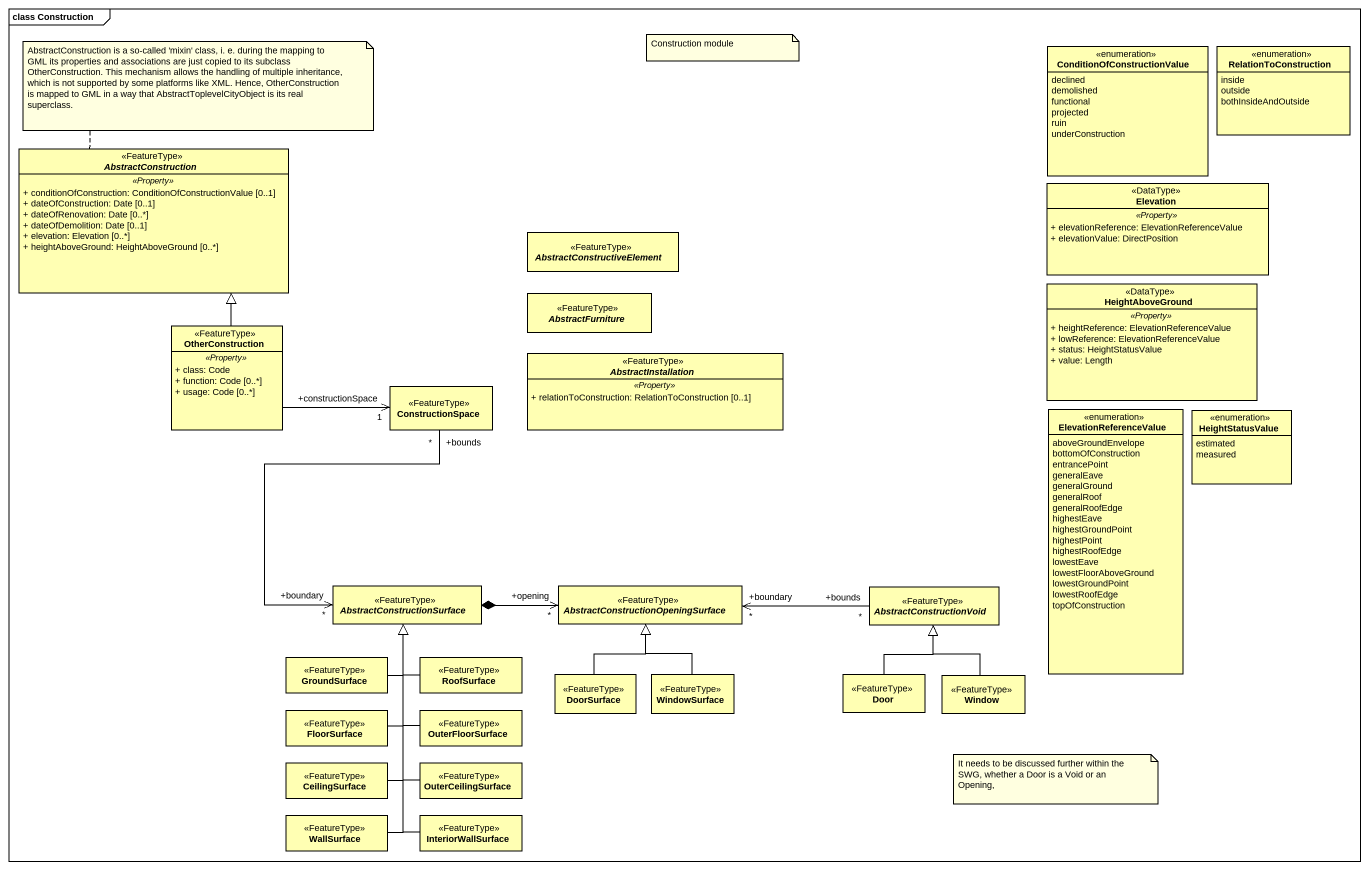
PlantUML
@startuml
mainframe class Construction
hide circle
hide empty members
skinparam classAttributeIconSize 0
enum ConditionOfConstructionValue #FFFFB3 {
  declined
  demolished
  functional
  projected
  ruin
  underConstruction
}
enum RelationToConstruction #FFFFB3 {
  inside
  outside
  bothInsideAndOutside
}
abstract class AbstractConstruction <<FeatureType>> #FFFFB3 {
  .. <<Property>> ..
  + conditionOfConstruction: ConditionOfConstructionValue [0..1]
  + dateOfConstruction: Date [0..1]
  + dateOfRenovation: Date [0..*]
  + dateOfDemolition: Date [0..1]
  + elevation: Elevation [0..*]
  + heightAboveGround: HeightAboveGround [0..*]
}
class Elevation <<DataType>> #FFFFB3 {
  .. <<Property>> ..
  + elevationReference: ElevationReferenceValue
  + elevationValue: DirectPosition
}
abstract class AbstractConstructiveElement <<FeatureType>> #FFFFB3
class HeightAboveGround <<DataType>> #FFFFB3 {
  .. <<Property>> ..
  + heightReference: ElevationReferenceValue
  + lowReference: ElevationReferenceValue
  + status: HeightStatusValue
  + value: Length
}
class OtherConstruction <<FeatureType>> #FFFFB3 {
  .. <<Property>> ..
  + class: Code
  + function: Code [0..*]
  + usage: Code [0..*]
}
abstract class AbstractFurniture <<FeatureType>> #FFFFB3
abstract class AbstractInstallation <<FeatureType>> #FFFFB3 {
  .. <<Property>> ..
  + relationToConstruction: RelationToConstruction [0..1]
}
class ConstructionSpace <<FeatureType>> #FFFFB3
enum ElevationReferenceValue #FFFFB3 {
  aboveGroundEnvelope
  bottomOfConstruction
  entrancePoint
  generalEave
  generalGround
  generalRoof
  generalRoofEdge
  highestEave
  highestGroundPoint
  highestPoint
  highestRoofEdge
  lowestEave
  lowestFloorAboveGround
  lowestGroundPoint
  lowestRoofEdge
  topOfConstruction
}
enum HeightStatusValue #FFFFB3 {
  estimated
  measured
}
abstract class AbstractConstructionSurface <<FeatureType>> #FFFFB3
abstract class "AbstractConstructionOpeningSurface" as AbstractConstructionOpeningS <<FeatureType>> #FFFFB3
abstract class AbstractConstructionVoid <<FeatureType>> #FFFFB3
class GroundSurface <<FeatureType>> #FFFFB3
class RoofSurface <<FeatureType>> #FFFFB3
class DoorSurface <<FeatureType>> #FFFFB3
class WindowSurface <<FeatureType>> #FFFFB3
class Door <<FeatureType>> #FFFFB3
class Window <<FeatureType>> #FFFFB3
class FloorSurface <<FeatureType>> #FFFFB3
class OuterFloorSurface <<FeatureType>> #FFFFB3
class CeilingSurface <<FeatureType>> #FFFFB3
class OuterCeilingSurface <<FeatureType>> #FFFFB3
class WallSurface <<FeatureType>> #FFFFB3
class InteriorWallSurface <<FeatureType>> #FFFFB3
OtherConstruction -up-|> AbstractConstruction
OtherConstruction -right-> "+constructionSpace\n1" ConstructionSpace
ConstructionSpace "+bounds\n*" --> "+boundary\n*" AbstractConstructionSurface
AbstractConstructionSurface *-right-> "+opening\n*" AbstractConstructionOpeningS
AbstractConstructionVoid "+bounds\n*" -left-> "+boundary\n*" AbstractConstructionOpeningS
GroundSurface -up-|> AbstractConstructionSurface
RoofSurface -up-|> AbstractConstructionSurface
DoorSurface -up-|> AbstractConstructionOpeningS
WindowSurface -up-|> AbstractConstructionOpeningS
Door -up-|> AbstractConstructionVoid
Window -up-|> AbstractConstructionVoid
FloorSurface -up-|> AbstractConstructionSurface
OuterFloorSurface -up-|> AbstractConstructionSurface
CeilingSurface -up-|> AbstractConstructionSurface
OuterCeilingSurface -up-|> AbstractConstructionSurface
WallSurface -up-|> AbstractConstructionSurface
InteriorWallSurface -up-|> AbstractConstructionSurface
note top of AbstractConstruction : AbstractConstruction is a so-called 'mixin' class, i. e. during the mapping to GML its properties and associations are just copied to its subclass OtherConstruction. This mechanism allows the handling of multiple inheritance, which is not supported by some platforms like XML. Hence, OtherConstruction is mapped to GML in a way that AbstractToplevelCityObject is its real superclass.
note as N2
  Construction module
end note
note as N3
  It needs to be discussed further within the SWG, whether a Door is a Void or an Opening,
end note
@enduml
